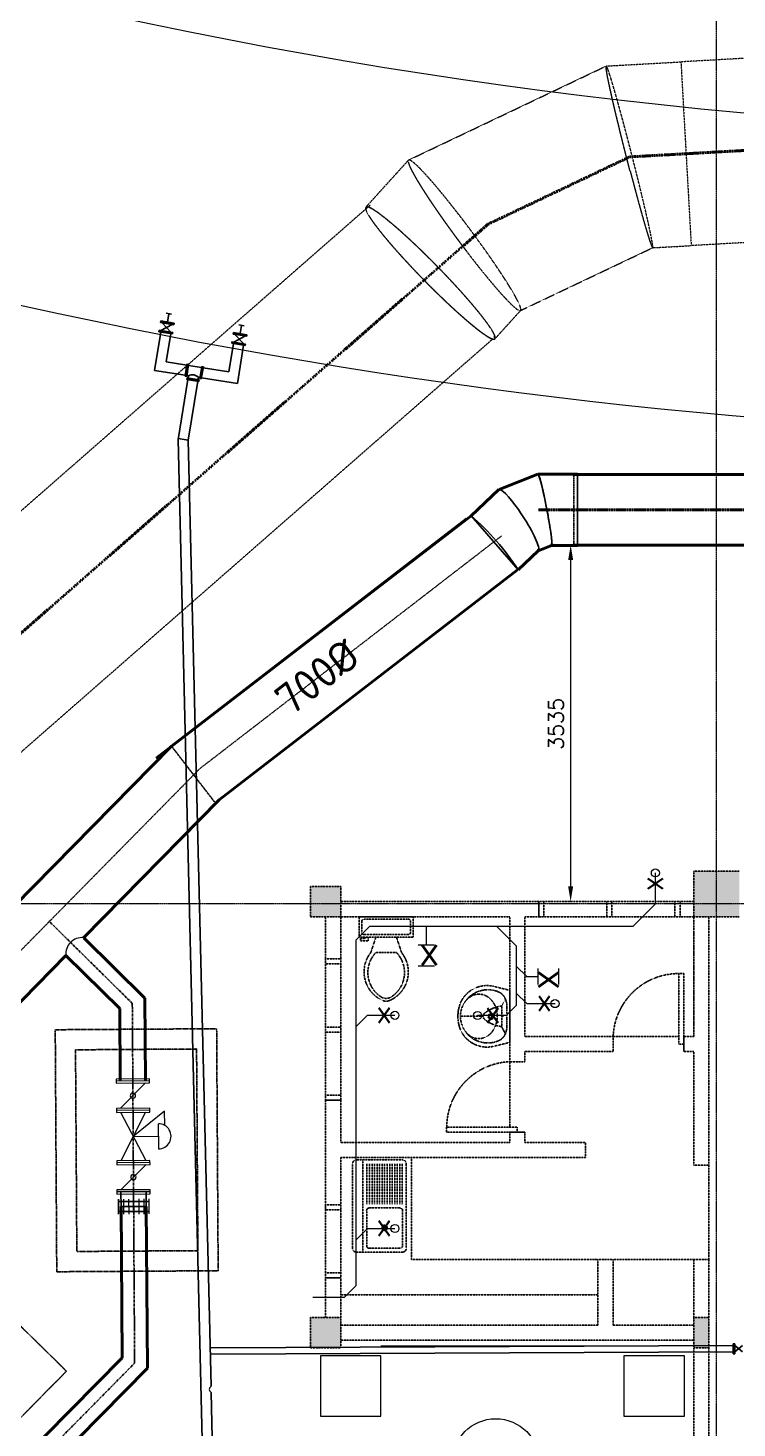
# Model space of a CAD drawing. Header units: inches. Extents: x 0 to 235202, y 0 to 184293.
# Drawn here: x 139176 to 146204, y 128245 to 142128 of the extents above; entities that cross this region are included whole.
import ezdxf
from ezdxf.enums import TextEntityAlignment as Align

# ---------------------------------------------------------------- set-up
doc = ezdxf.new("R2010")
doc.units = ezdxf.units.IN
doc.header["$MEASUREMENT"] = 0
for name, pattern in [('CENTER', [2, 1.25, -0.25, 0.25, -0.25]), ('HIDDEN', [0.375, 0.25, -0.125]), ('PHANTOM2', [1.25, 0.625, -0.125, 0.125, -0.125, 0.125, -0.125])]:
    doc.linetypes.add(name, pattern=pattern)
for name, color, linetype, lineweight in [('.5', 8, 'Continuous', 0), ('DIM', 251, 'Continuous', 0), ('MECHANICAL', 8, 'Continuous', 0), ('PLC WIRE', 7, 'Continuous', 0)]:
    doc.layers.add(name, color=color, linetype=linetype, lineweight=lineweight)
for name, color, linetype in [('1', 1, 'CENTER'), ('2', 2, 'HIDDEN'), ('GRID_TXT45', 4, 'Continuous'), ('M-X-BKGD', 8, 'Continuous'), ('pipes', 2, 'Continuous'), ('PV-13AEE3', 7, 'Continuous'), ('steel elbow 45deg', 3, 'Continuous'), ('text', 3, 'Continuous'), ('WINDOW ELEV', 3, 'Continuous')]:
    doc.layers.add(name, color=color, linetype=linetype)
doc.styles.add('ISO', font='isocpeur.ttf')
doc.styles.add('SIMPLEX', font='simplex.shx')
doc.styles.get("Standard").update_dxf_attribs({"font": 'arial.ttf'})
doc.linetypes.add('FENCE_LINE', pattern='A,0.5,-0.1,["X",Standard,S=0.1,R=0,X=-0.02,Y=-0.05],-0.1', length=0.7)

# ---------------------------------------------------------------- blocks, each defined once
blk = doc.blocks.new('FLOOR PLAN REV 2')
at = {"layer": 'DIM', "linetype": 'HIDDEN', "lineweight": 25, "ltscale": 10}
h = blk.add_hatch(color=8, dxfattribs=at)
h.paths.add_polyline_path([(67801, 233442), (67501, 233442), (67501, 233142), (67801, 233142)])
h.paths.add_polyline_path([(71751, 233592), (71301, 233592), (71301, 233142), (71751, 233142)])
h.paths.add_polyline_path([(67801, 229167), (67501, 229167), (67501, 228867), (67801, 228867)])
h.paths.add_polyline_path([(76252, 233592), (75802, 233592), (75802, 233142), (76252, 233142)])
h.paths.add_polyline_path([(80752, 233792), (80302, 233792), (80302, 233142), (80752, 233142)])
h.paths.add_polyline_path([(71451, 228867), (71451, 229167), (71301, 229167), (71301, 228867)])
at = {"layer": '.5', "color": 8, "linetype": 'CENTER', "ltscale": 10}
for p, q in [((71527, 216571), (71527, 247859)), ((118917, 233269), (54403, 233269))]:
    blk.add_line(p, q, dxfattribs=at)
at = {"layer": '.5', "color": 8, "linetype": 'CENTER', "ltscale": 5}
for q in [(69395, 236918), (58068, 226139)]:
    blk.add_line((66406, 234612), q, dxfattribs=at)
at = {"color": 8, "linetype": 'CENTER', "ltscale": 20}
for p, q in [((65735, 232282), (64906, 233101)), ((65758, 228715), (65735, 232282)), ((64483, 227423), (65758, 228715))]:
    blk.add_line(p, q, dxfattribs=at)
at = {"color": 8}
for p, q in [((65599, 230192), (65598, 230342)), ((65598, 230317), (65898, 230319)), ((65599, 230217), (65899, 230219))]:
    blk.add_line(p, q, dxfattribs=at)
at = {"layer": '1', "color": 8, "linetype": 'Continuous', "ltscale": 1000}
for p, q in [((70148, 236822), (70148, 237528)), ((69561, 236582), (69094, 237117))]:
    blk.add_line(p, q, dxfattribs=at)
at = {"layer": '1', "color": 8, "linetype": 'HIDDEN', "ltscale": 5}
for p, q in [((66571, 232031), (64971, 232021)), ((64971, 232021), (64986, 229621)), ((66586, 229631), (66571, 232031)), ((66372, 231830), (65172, 231822)), ((65172, 231822), (65172, 231822)), ((65172, 231822), (65185, 229822)), ((66385, 229830), (66372, 231830)), ((65082, 228635), (63372, 230318)), ((65185, 229822), (66385, 229830)), ((64986, 229621), (66586, 229631)), ((62599, 226112), (65082, 228635))]:
    blk.add_line(p, q, dxfattribs=at)
at = {"layer": '1', "color": 8, "linetype": 'Continuous', "ltscale": 1000}
for centre, major_axis, ratio, start_param, end_param in [((69824, 237177), (-68, 355), 0.056561, 5.000611, 6.293977), ((69824, 237177), (-68, 355), 0.057565, 5.005877, 6.186773), ((69563, 237074), (-195, 304), 0.160939, 4.958399, 6.314582), ((69824, 237177), (68, -355), 0.057565, 0.293488, 1.864239), ((69563, 237074), (195, -304), 0.160939, 0.24601, 1.816763), ((67391, 235161), (1834, 1834), 1, 6.077432, 6.352133)]:
    blk.add_ellipse(centre, major_axis=major_axis, ratio=ratio, start_param=start_param, end_param=end_param, dxfattribs=at)
blk.add_open_spline([(69894, 236846), (69894, 236860), (69892, 236878), (69886, 236931), (69881, 236966), (69868, 237046), (69861, 237090), (69848, 237161), (69843, 237185), (69833, 237234), (69829, 237258), (69824, 237282)], degree=3, knots=[23.740083, 23.740083, 23.740083, 23.740083, 136.07311, 136.07311, 273.475645, 273.475645, 413.631939, 413.631939, 488.744097, 488.744097, 563.954246, 563.954246, 563.954246, 563.954246], dxfattribs=at)
at = {"layer": '2', "color": 8}
for p, q in [((70112, 237528), (70112, 236828)), ((66122, 234835), (66549, 234281))]:
    blk.add_line(p, q, dxfattribs=at)
at = {"layer": 'DIM', "color": 8, "linetype": 'PHANTOM2', "lineweight": 50, "ltscale": 20}
for p, q in [((96281, 242106), (70665, 240677)), ((69260, 240009), (70665, 240677)), ((69260, 240009), (56663, 228972)), ((69762, 237178), (88144, 237178))]:
    blk.add_line(p, q, dxfattribs=at)
at = {"layer": 'DIM', "color": 8, "linetype": 'HIDDEN', "ltscale": 10}
for p, q in [((77662, 241981), (71173, 241619)), ((68474, 240646), (70432, 241578)), ((68474, 240646), (70432, 241578)), ((70433, 241578), (71173, 241619)), ((70433, 241578), (71173, 241619)), ((70433, 241578), (70433, 241578)), ((70433, 241578), (70433, 241578)), ((71173, 241619), (71224, 240708)), ((71173, 241619), (71224, 240708)), ((70655, 240818), (70655, 240819)), ((70655, 240819), (70655, 240819)), ((68050, 240178), (68472, 240644)), ((68050, 240178), (68472, 240644)), ((71224, 240708), (71224, 240708)), ((71224, 240708), (71275, 239797)), ((71224, 240708), (71224, 240708)), ((71224, 240708), (71275, 239797)), ((70671, 240534), (70671, 240534)), ((70671, 240534), (70671, 240534)), ((68097, 240202), (56062, 229658)), ((68048, 240165), (68048, 240166)), ((68048, 240165), (68048, 240165)), ((77764, 240159), (71275, 239797)), ((69020, 240041), (69020, 240042)), ((69020, 240041), (69020, 240042)), ((69583, 239153), (70893, 239776)), ((69583, 239153), (70893, 239776)), ((70892, 239776), (70893, 239776)), ((70893, 239776), (71275, 239797)), ((70893, 239776), (71275, 239797)), ((70893, 239776), (70893, 239776)), ((68682, 239667), (68682, 239667)), ((69036, 239757), (69036, 239757)), ((69036, 239757), (69036, 239757)), ((68698, 239383), (68698, 239383)), ((68698, 239383), (68698, 239383)), ((69330, 238873), (69584, 239154)), ((69330, 238873), (69584, 239154)), ((69582, 239152), (69583, 239153)), ((69582, 239152), (69583, 239153)), ((69308, 238871), (57248, 228304)), ((69327, 238871), (69325, 238912)), ((69327, 238871), (69325, 238912)), ((69329, 238873), (69330, 238873)), ((69329, 238873), (69329, 238873))]:
    blk.add_line(p, q, dxfattribs=at)
at = {"layer": 'DIM', "color": 8, "lineweight": 50}
for p, q in [((69370, 237379), (69756, 237532)), ((69757, 237532), (70148, 237532)), ((70112, 237528), (88144, 237528)), ((70112, 237528), (76144, 237528)), ((69094, 237117), (69367, 237377)), ((65972, 234715), (69094, 237117)), ((69046, 237086), (66124, 234832)), ((69759, 236771), (69561, 236582)), ((69758, 236770), (69891, 236823)), ((69764, 236787), (69764, 236787)), ((69764, 236787), (69764, 236787)), ((69891, 236822), (70148, 236822)), ((69894, 236839), (69894, 236839)), ((70112, 236828), (88144, 236828)), ((70112, 236828), (76144, 236828)), ((70148, 236822), (70148, 236839)), ((70148, 236839), (70148, 236839)), ((69553, 236581), (66596, 234300)), ((66124, 234832), (57875, 226449)), ((66596, 234300), (65252, 232934)), ((65253, 232934), (65860, 232335)), ((65077, 232756), (62248, 229881)), ((65077, 232756), (65611, 232230)), ((65860, 232335), (65865, 231513)), ((65611, 232230), (65615, 231512)), ((65623, 230267), (65633, 228766)), ((65873, 230268), (65884, 228664)), ((64523, 227642), (65633, 228766)), ((64702, 227467), (65884, 228664))]:
    blk.add_line(p, q, dxfattribs=at)
at = {"layer": 'DIM', "color": 8, "linetype": 'Continuous'}
for p, q in [((70082, 236828), (70050, 236828)), ((70080, 236678), (70080, 233442)), ((70920, 233455), (70920, 233576)), ((70920, 233269), (70920, 233455)), ((70082, 233292), (70050, 233292)), ((70699, 233049), (70920, 233269)), ((67954, 232913), (68089, 233049)), ((68089, 233049), (69345, 233049)), ((68649, 233049), (68649, 232862)), ((69345, 233049), (69541, 232852)), ((69345, 233049), (70699, 233049)), ((67954, 232164), (67954, 232913)), ((68568, 232862), (68729, 232862)), ((69541, 232852), (69541, 232262)), ((68568, 232656), (68729, 232656)), ((69645, 232548), (69541, 232652)), ((69756, 232628), (69756, 232468)), ((69961, 232628), (69961, 232468)), ((69645, 232548), (69635, 232548)), ((69635, 232548), (69756, 232548)), ((69645, 232280), (69541, 232384)), ((69645, 232280), (69805, 232280)), ((69805, 232280), (69925, 232280)), ((67954, 229486), (67954, 232164)), ((68065, 232164), (67954, 232053)), ((68065, 232164), (68217, 232164)), ((68217, 232164), (68338, 232164)), ((69277, 232162), (69157, 232162)), ((69441, 232162), (69277, 232162)), ((69441, 232162), (69541, 232262)), ((68065, 230050), (67954, 229939)), ((68065, 230050), (68217, 230050)), ((68217, 230050), (68338, 230050)), ((67523, 229369), (67837, 229369)), ((67837, 229369), (67954, 229486)), ((70608, 228884), (68200, 228884)), ((68200, 228788), (67600, 228788)), ((67600, 228788), (67600, 228188)), ((68200, 228188), (68200, 228788)), ((71208, 228788), (70608, 228788)), ((70608, 228788), (70608, 228188)), ((71208, 228188), (71208, 228788)), ((67600, 228188), (68200, 228188)), ((70608, 228188), (71208, 228188))]:
    blk.add_line(p, q, dxfattribs=at)
at = {"layer": 'DIM', "color": 8, "linetype": 'HIDDEN', "lineweight": 25, "ltscale": 10}
for p, q in [((71751, 233592), (71301, 233592)), ((71301, 233592), (71301, 233142)), ((71751, 233592), (71301, 233592)), ((71301, 233592), (71301, 233142)), ((67801, 233442), (67501, 233442)), ((67501, 233442), (67501, 233142)), ((67801, 233142), (67801, 233442)), ((67801, 233292), (69764, 233292)), ((69764, 233142), (69764, 233292)), ((71164, 233292), (69764, 233292)), ((69764, 233292), (69764, 233142)), ((69814, 233292), (69764, 233292)), ((69764, 233292), (69764, 233142)), ((69814, 233142), (69814, 233292)), ((70489, 233292), (70439, 233292)), ((70439, 233292), (70439, 233142)), ((70489, 233142), (70489, 233292)), ((71164, 233292), (71114, 233292)), ((71114, 233292), (71114, 233142)), ((71164, 233142), (71164, 233292)), ((71164, 233292), (71301, 233292)), ((71164, 233142), (71164, 233292)), ((71164, 233142), (71164, 233292)), ((67501, 233142), (67801, 233142)), ((67651, 232723), (67651, 233142)), ((67801, 232723), (67801, 233142)), ((67801, 233142), (69476, 233142)), ((68518, 233142), (67985, 233142)), ((67985, 233142), (67985, 232939)), ((68467, 233117), (68036, 233117)), ((68518, 232939), (68518, 233142)), ((69476, 233142), (69476, 231704)), ((69626, 233142), (69764, 233142)), ((69626, 233142), (69626, 231954)), ((69764, 233142), (71164, 233142)), ((69764, 233142), (69814, 233142)), ((70439, 233142), (70489, 233142)), ((71114, 233142), (71164, 233142)), ((71164, 233142), (71301, 233142)), ((71301, 231954), (71301, 233142)), ((71301, 233142), (71751, 233142)), ((71301, 233142), (71751, 233142)), ((71451, 230679), (71451, 233142)), ((68010, 233091), (68010, 232990)), ((68493, 232990), (68493, 233091)), ((71301, 232992), (71301, 231954)), ((67985, 232939), (68518, 232939)), ((67997, 232926), (68048, 232926)), ((67997, 232901), (67997, 232926)), ((68074, 232901), (67997, 232901)), ((68036, 232964), (68467, 232964)), ((68048, 232926), (68048, 232939)), ((68074, 232939), (68074, 232901)), ((68150, 232939), (68099, 232787)), ((68353, 232939), (68404, 232787)), ((67651, 232723), (67801, 232723)), ((67651, 231323), (67651, 232723)), ((67651, 232723), (67801, 232723)), ((67651, 232673), (67651, 232723)), ((67651, 232723), (67801, 232723)), ((67801, 232723), (67801, 231323)), ((67801, 232723), (67801, 232673)), ((68353, 232787), (68150, 232787)), ((67801, 232673), (67651, 232673)), ((71201, 232579), (71151, 232579)), ((71151, 232579), (71151, 231879)), ((71201, 231879), (71201, 232579)), ((69207, 232412), (69194, 232409)), ((69220, 232415), (69207, 232412)), ((69233, 232416), (69220, 232415)), ((69247, 232417), (69233, 232416)), ((69261, 232417), (69247, 232417)), ((69274, 232417), (69261, 232417)), ((69261, 232417), (69261, 232417)), ((69288, 232416), (69274, 232417)), ((69301, 232414), (69288, 232416)), ((69314, 232412), (69301, 232414)), ((69327, 232409), (69314, 232412)), ((69476, 232412), (69318, 232451)), ((69476, 232412), (69476, 231895)), ((68983, 232275), (68980, 232265)), ((68987, 232286), (68983, 232275)), ((69050, 232321), (69041, 232309)), ((69058, 232331), (69050, 232321)), ((69067, 232340), (69058, 232331)), ((69077, 232349), (69067, 232340)), ((69067, 232340), (69067, 232340)), ((69087, 232358), (69077, 232349)), ((69098, 232365), (69087, 232358)), ((69109, 232373), (69098, 232365)), ((69120, 232380), (69109, 232373)), ((69131, 232386), (69120, 232380)), ((69143, 232392), (69131, 232386)), ((69156, 232397), (69143, 232392)), ((69168, 232402), (69156, 232397)), ((69156, 232397), (69156, 232397)), ((69181, 232406), (69168, 232402)), ((69194, 232409), (69181, 232406)), ((69339, 232406), (69327, 232409)), ((69351, 232402), (69339, 232406)), ((69362, 232397), (69351, 232402)), ((69372, 232393), (69362, 232397)), ((69362, 232397), (69362, 232397)), ((69381, 232388), (69372, 232393)), ((69390, 232382), (69381, 232388)), ((69397, 232376), (69390, 232382)), ((69394, 232250), (69433, 232327)), ((69404, 232370), (69397, 232376)), ((69411, 232363), (69404, 232370)), ((69417, 232356), (69411, 232363)), ((69422, 232348), (69417, 232356)), ((69426, 232340), (69422, 232348)), ((69422, 232348), (69422, 232348)), ((69430, 232332), (69426, 232340)), ((69434, 232324), (69430, 232332)), ((69437, 232315), (69434, 232324)), ((69440, 232307), (69437, 232315)), ((69442, 232298), (69440, 232307)), ((69444, 232289), (69442, 232298)), ((69446, 232280), (69444, 232289)), ((69447, 232271), (69446, 232280)), ((69446, 232280), (69446, 232280)), ((68962, 232166), (68960, 232154)), ((68962, 232142), (68960, 232154)), ((68963, 232176), (68962, 232166)), ((68963, 232131), (68962, 232142)), ((68964, 232186), (68963, 232176)), ((68965, 232194), (68964, 232186)), ((68966, 232202), (68965, 232194)), ((68967, 232216), (68966, 232209)), ((68966, 232209), (68966, 232202)), ((68969, 232222), (68967, 232216)), ((68970, 232228), (68969, 232222)), ((68971, 232234), (68970, 232228)), ((68973, 232241), (68971, 232234)), ((68975, 232248), (68973, 232241)), ((68977, 232256), (68975, 232248)), ((68980, 232265), (68977, 232256)), ((69072, 232154), (68988, 232154)), ((69142, 232154), (69072, 232154)), ((69213, 232154), (69142, 232154)), ((69398, 232241), (69398, 232067)), ((69448, 232262), (69447, 232271)), ((69448, 232253), (69448, 232262)), ((69449, 232245), (69448, 232253)), ((69449, 232236), (69449, 232245)), ((69449, 232228), (69449, 232236)), ((69449, 232220), (69449, 232228)), ((69449, 232212), (69449, 232220)), ((69449, 232204), (69449, 232212)), ((69449, 232212), (69449, 232212)), ((69449, 232197), (69449, 232204)), ((69449, 232189), (69449, 232197)), ((69449, 232182), (69449, 232189)), ((69449, 232174), (69449, 232182)), ((69449, 232167), (69449, 232174)), ((69449, 232159), (69449, 232167)), ((69449, 232151), (69449, 232159)), ((69449, 232144), (69449, 232151)), ((69449, 232151), (69449, 232151)), ((69449, 232136), (69449, 232144)), ((69449, 232127), (69449, 232136)), ((69626, 232154), (69626, 232154)), ((67651, 231998), (67651, 232048)), ((67651, 232048), (67801, 232048)), ((67801, 231998), (67651, 231998)), ((67801, 232048), (67801, 231998)), ((68964, 232121), (68963, 232131)), ((68965, 232113), (68964, 232121)), ((68966, 232105), (68965, 232113)), ((68966, 232098), (68966, 232105)), ((68967, 232092), (68966, 232098)), ((68969, 232086), (68967, 232092)), ((68970, 232079), (68969, 232086)), ((68971, 232073), (68970, 232079)), ((68973, 232066), (68971, 232073)), ((68975, 232059), (68973, 232066)), ((68977, 232051), (68975, 232059)), ((68980, 232043), (68977, 232051)), ((68983, 232033), (68980, 232043)), ((68987, 232021), (68983, 232033)), ((69041, 231998), (69050, 231986)), ((69394, 232057), (69433, 231981)), ((69437, 231992), (69440, 232000)), ((69440, 232000), (69442, 232009)), ((69442, 232009), (69444, 232017)), ((69444, 232017), (69446, 232025)), ((69446, 232025), (69447, 232033)), ((69446, 232025), (69446, 232025)), ((69447, 232033), (69448, 232041)), ((69448, 232049), (69449, 232056)), ((69448, 232041), (69448, 232049)), ((69449, 232119), (69449, 232127)), ((69449, 232111), (69449, 232119)), ((69449, 232103), (69449, 232111)), ((69449, 232095), (69449, 232103)), ((69449, 232087), (69449, 232095)), ((69449, 232079), (69449, 232087)), ((69449, 232087), (69449, 232087)), ((69449, 232071), (69449, 232079)), ((69449, 232064), (69449, 232071)), ((69449, 232056), (69449, 232064)), ((69050, 231986), (69058, 231977)), ((69058, 231977), (69067, 231967)), ((69067, 231967), (69067, 231967)), ((69067, 231967), (69077, 231958)), ((69077, 231958), (69087, 231950)), ((69087, 231950), (69098, 231942)), ((69098, 231942), (69109, 231934)), ((69109, 231934), (69120, 231927)), ((69120, 231927), (69131, 231921)), ((69131, 231921), (69143, 231915)), ((69143, 231915), (69156, 231910)), ((69156, 231910), (69156, 231910)), ((69156, 231910), (69168, 231905)), ((69168, 231905), (69181, 231901)), ((69181, 231901), (69194, 231898)), ((69194, 231898), (69207, 231895)), ((69207, 231895), (69220, 231893)), ((69220, 231893), (69233, 231891)), ((69233, 231891), (69247, 231890)), ((69247, 231890), (69261, 231890)), ((69261, 231890), (69274, 231891)), ((69261, 231890), (69261, 231890)), ((69274, 231891), (69288, 231892)), ((69288, 231892), (69301, 231893)), ((69301, 231893), (69314, 231896)), ((69314, 231896), (69327, 231898)), ((69476, 231895), (69318, 231857)), ((69327, 231898), (69339, 231902)), ((69339, 231902), (69351, 231906)), ((69351, 231906), (69362, 231910)), ((69362, 231910), (69372, 231915)), ((69362, 231910), (69362, 231910)), ((69372, 231915), (69381, 231920)), ((69381, 231920), (69390, 231925)), ((69390, 231925), (69397, 231931)), ((69397, 231931), (69404, 231938)), ((69404, 231938), (69411, 231945)), ((69411, 231945), (69417, 231952)), ((69417, 231952), (69422, 231959)), ((69422, 231959), (69426, 231967)), ((69422, 231959), (69422, 231959)), ((69426, 231967), (69430, 231975)), ((69430, 231975), (69434, 231983)), ((69434, 231983), (69437, 231992)), ((70501, 231954), (69626, 231954)), ((70501, 231804), (70501, 231954)), ((70501, 231804), (70501, 231954)), ((70501, 231954), (71151, 231954)), ((71151, 231879), (71201, 231879)), ((71201, 231804), (71201, 231954)), ((71201, 231954), (71201, 231804)), ((71301, 231954), (71201, 231954)), ((70501, 231804), (69626, 231804)), ((69626, 231804), (69626, 231704)), ((71301, 231804), (71201, 231804)), ((71301, 230679), (71301, 231804)), ((71301, 230979), (71301, 231804)), ((69476, 231704), (69626, 231704)), ((69476, 231704), (69476, 231054)), ((69476, 231704), (69476, 231704)), ((69476, 231704), (69626, 231704)), ((69626, 231704), (69626, 231704)), ((67651, 231323), (67651, 231373)), ((67651, 231373), (67801, 231373)), ((67651, 230979), (67651, 231323)), ((67651, 231323), (67801, 231323)), ((67801, 231323), (67651, 231323)), ((67801, 231323), (67651, 231323)), ((67801, 231373), (67801, 231323)), ((67801, 231323), (67801, 230904)), ((68851, 231004), (68851, 231054)), ((68851, 231054), (69551, 231054)), ((69551, 231054), (69551, 231004)), ((67651, 230285), (67651, 230979)), ((67801, 230904), (69476, 230904)), ((69551, 231004), (68851, 231004)), ((69476, 231004), (69626, 231004)), ((69626, 231004), (69476, 231004)), ((69476, 231004), (69476, 230904)), ((69626, 231004), (69626, 230904)), ((69626, 230904), (70226, 230904)), ((70226, 230904), (70227, 230754)), ((70227, 230754), (67801, 230754)), ((67801, 230754), (67801, 230285)), ((68501, 229742), (68501, 230754)), ((67918, 229854), (67918, 230692)), ((67956, 230730), (68413, 230730)), ((68020, 229816), (68020, 230730)), ((68061, 230292), (68061, 230692)), ((68086, 230292), (68086, 230692)), ((68111, 230292), (68111, 230692)), ((68136, 230292), (68136, 230692)), ((68161, 230292), (68161, 230692)), ((68186, 230292), (68186, 230692)), ((68211, 230292), (68211, 230692)), ((68236, 230292), (68236, 230692)), ((68261, 230292), (68261, 230692)), ((68286, 230292), (68286, 230692)), ((68311, 230292), (68311, 230692)), ((68336, 230292), (68336, 230692)), ((68361, 230292), (68361, 230692)), ((68386, 230292), (68386, 230692)), ((68411, 230292), (68411, 230692)), ((68451, 230692), (68451, 229854)), ((71451, 230679), (71301, 230679)), ((71451, 229742), (71451, 230679)), ((67651, 230285), (67801, 230285)), ((67651, 230285), (67801, 230285)), ((67651, 229561), (67651, 230285)), ((67651, 230285), (67801, 230285)), ((67651, 230235), (67651, 230285)), ((67651, 230285), (67801, 230285)), ((67801, 230235), (67651, 230235)), ((67801, 230285), (67801, 229561)), ((67801, 230285), (67801, 230235)), ((68058, 229879), (68058, 230228)), ((68388, 230254), (68083, 230254)), ((68413, 230228), (68413, 229879)), ((68413, 229816), (67956, 229816)), ((68388, 229854), (68083, 229854)), ((70351, 229742), (68501, 229742)), ((70351, 229742), (70351, 229092)), ((70351, 229742), (70501, 229742)), ((70501, 229742), (70501, 229092)), ((71301, 229742), (70501, 229742)), ((71301, 229167), (71301, 229742)), ((71301, 229742), (71451, 229742)), ((71301, 229167), (71301, 229742)), ((71451, 229167), (71451, 229742)), ((71451, 229167), (71451, 229742)), ((67651, 229561), (67651, 229610)), ((67651, 229610), (67801, 229610)), ((67651, 229167), (67651, 229561)), ((67651, 229561), (67801, 229561)), ((67651, 229561), (67801, 229561)), ((67801, 229561), (67651, 229561)), ((67801, 229561), (67651, 229561)), ((67801, 229610), (67801, 229561)), ((67801, 229167), (67801, 229561)), ((67801, 229392), (70351, 229392)), ((67801, 229167), (67501, 229167)), ((67501, 229167), (67501, 228867)), ((67801, 228867), (67801, 229167)), ((67801, 229092), (70351, 229092)), ((70501, 229092), (71301, 229092)), ((71451, 229167), (71301, 229167)), ((71301, 229167), (71301, 228867)), ((71451, 228867), (71451, 229167)), ((67801, 228942), (71301, 228942)), ((67501, 228867), (67801, 228867)), ((71301, 227342), (71301, 228867)), ((71301, 228867), (71451, 228867)), ((71451, 227342), (71451, 228867))]:
    blk.add_line(p, q, dxfattribs=at)
at = {"layer": 'DIM', "color": 8, "ltscale": 2000}
for p, q in [((65617, 231242), (65865, 231493)), ((65622, 230432), (65871, 230683))]:
    blk.add_line(p, q, dxfattribs=at)
at = {"layer": 'DIM', "color": 8, "linetype": 'Continuous'}
for centre, radius in [((70920, 233576), 40.1), ((69925, 232280), 40.1), ((68338, 232164), 40.1), ((69157, 232162), 40.1), ((68338, 230050), 40.1), ((69338, 227729), 434)]:
    blk.add_circle(centre, radius, dxfattribs=at)
at = {"layer": 'DIM', "color": 8, "linetype": 'HIDDEN', "lineweight": 25, "ltscale": 10}
for centre, radius in [((69291, 232154), 28.5), ((69291, 232154), 19.9), ((68236, 230057), 25.4), ((68236, 230057), 12.7)]:
    blk.add_circle(centre, radius, dxfattribs=at)
at = {"layer": 'DIM', "color": 8, "linetype": 'Continuous'}
for centre, radius, start, end in [((76434, 292014), 51111, 236.5614, 351.1141), ((66534, 228455), 35.9, 120.0491, 242.7019)]:
    blk.add_arc(centre, radius, start, end, dxfattribs=at)
at = {"layer": 'DIM', "color": 8, "linetype": 'FENCE_LINE', "ltscale": 25}
blk.add_arc((76434, 292014), 54111, 255.1469, 351.1141, dxfattribs=at)
at = {"layer": 'DIM', "color": 8, "linetype": 'HIDDEN', "lineweight": 25, "ltscale": 10}
for centre, radius, start, end in [((68032, 233095), 22.5, 81.8699, 188.1301), ((68470, 233095), 22.5, 351.8699, 98.1301), ((68032, 232987), 22.5, 171.8699, 278.1301), ((68470, 232987), 22.5, 261.8699, 8.1301), ((68341, 232594), 309, 141.4691, 247.9714), ((68358, 232588), 288, 136.3677, 238.9468), ((68162, 232594), 309, 292.0284, 38.5307), ((68145, 232588), 288, 301.053, 43.6321), ((71151, 231928), 650, 90, 177.7534), ((69251, 232171), 288, 76.4993, 156.3994), ((68251, 232434), 102, 245.7318, 294.2682), ((68251, 232406), 102, 254.8605, 285.1395), ((69213, 232168), 222, 140.3864, 161.0766), ((69187, 232189), 189, 116.586, 140.3864), ((69170, 232222), 152, 90.0001, 116.5859), ((69170, 232222), 152, 63.4141, 90), ((69154, 232189), 189, 39.6136, 63.414), ((69128, 232168), 222, 18.9234, 39.6136), ((69253, 232154), 265, 161.0766, 180), ((69253, 232154), 265, 180, 198.9234), ((69251, 232154), 38.1, 129.2954, 230.7046), ((69434, 231930), 328, 98.8143, 129.2954), ((69087, 232154), 265, 360, 18.9234), ((69087, 232154), 265, 341.0766, 0), ((69386, 232241), 12.7, 360, 97.5591), ((69251, 232137), 288, 203.6006, 283.5007), ((69213, 232140), 222, 198.9234, 219.6136), ((69187, 232118), 189, 219.6136, 243.414), ((69434, 232378), 328, 230.7046, 261.1857), ((69154, 232118), 189, 296.586, 320.3864), ((69128, 232140), 222, 320.3864, 341.0766), ((69386, 232067), 12.7, 262.4409, 0), ((69170, 232085), 152, 243.4141, 269.9999), ((69170, 232085), 152, 270, 296.5859), ((69502, 231054), 650, 92.2466, 180), ((67956, 230692), 38.1, 90, 180), ((68413, 230692), 38.1, 0, 90), ((68083, 230228), 25.4, 90, 180), ((68388, 230228), 25.4, 0, 90), ((67956, 229854), 38.1, 180, 270), ((68083, 229879), 25.4, 180, 270), ((68388, 229879), 25.4, 270, 0), ((68413, 229854), 38.1, 270, 0)]:
    blk.add_arc(centre, radius, start, end, dxfattribs=at)
at = {"layer": 'DIM', "color": 8, "ltscale": 2000}
blk.add_arc((65237, 232774), 161, 84.3006, 186.4386, dxfattribs=at)
at = {"layer": 'DIM', "color": 8, "linetype": 'HIDDEN', "ltscale": 10}
for centre, major_axis, ratio, start_param, end_param in [((70663, 240677), (-230, 901), 0.029946, 4.863355, 6.434151), ((70663, 240677), (-230, 901), 0.029948, 0.005883, 0.150977), ((70662, 240677), (-230, 901), 0.029948, 0.005883, 0.150977), ((70663, 240677), (-230, 901), 0.029948, 4.863366, 6.289069), ((70663, 240677), (-230, 901), 0.029948, 4.863366, 6.289069), ((70663, 240676), (230, -901), 0.029948, 0.151196, 1.721773), ((70663, 240676), (230, -901), 0.02995, 0.151209, 1.721786), ((70663, 240676), (230, -901), 0.02995, 0.151209, 1.721786), ((69028, 239899), (-555, 746), 0.085161, 0.12846, 1.699037), ((69028, 239899), (-555, 746), 0.085164, 0.163439, 1.699043), ((69028, 239899), (-555, 746), 0.085164, 4.840635, 6.335144), ((69028, 239899), (-555, 746), 0.085164, 4.840635, 6.335144), ((69028, 239899), (-555, 746), 0.085161, 4.840629, 6.300053), ((69028, 239899), (-555, 746), 0.085161, 4.840629, 6.300053), ((70663, 240676), (230, -901), 0.02995, 4.863379, 6.28772), ((70663, 240676), (230, -901), 0.029948, 4.863366, 6.289069), ((70663, 240676), (230, -901), 0.02995, 4.863379, 6.28772), ((70663, 240677), (230, -901), 0.029948, 4.863366, 6.289069), ((68690, 239525), (-639, 653), 0.10343, 4.849247, 6.308275), ((68690, 239525), (-639, 653), 0.10343, 4.849247, 6.308275), ((68699, 239516), (-648, 661), 0.10213, 4.854987, 6.265499), ((68699, 239516), (-648, 661), 0.10213, 4.854987, 6.265499), ((68699, 239517), (-648, 661), 0.10213, 6.265499, 6.399248), ((68699, 239516), (-648, 661), 0.10213, 6.265499, 6.399248), ((68690, 239525), (-639, 653), 0.10343, 0.02509, 0.117601), ((68690, 239525), (-639, 653), 0.10343, 0.02509, 0.117601), ((68690, 239525), (-639, 653), 0.10343, 0.11782, 1.688397), ((68690, 239525), (-639, 653), 0.10343, 0.11782, 1.688397), ((68699, 239516), (-648, 661), 0.10213, 0.116062, 1.660324), ((68699, 239516), (-648, 661), 0.10213, 0.116062, 1.660324), ((69028, 239899), (555, -746), 0.085167, 1.162469, 1.699046), ((69028, 239899), (555, -746), 0.085164, 1.162466, 1.69903), ((69028, 239899), (555, -746), 0.085167, 1.162469, 1.699046), ((69028, 239899), (555, -746), 0.085164, 1.162466, 1.69903), ((70663, 240676), (230, -901), 0.02995, 0.004535, 0.15099), ((70663, 240676), (230, -901), 0.029948, 0.005883, 0.150977), ((68690, 239525), (-639, 653), 0.10343, 4.83641, 4.849247), ((68690, 239525), (-639, 653), 0.10343, 4.83641, 4.849247), ((68682, 239533), (648, -661), 0.10213, 0.261573, 1.686859), ((68682, 239533), (648, -661), 0.10213, 0.261573, 1.686859), ((68690, 239525), (-639, 653), 0.10343, 4.82999, 4.83641), ((68690, 239525), (639, -653), 0.103433, 0.278024, 1.6884), ((68690, 239525), (639, -653), 0.103433, 0.278024, 1.6884), ((69028, 239899), (555, -746), 0.085167, 4.840639, 5.377216), ((69028, 239899), (555, -746), 0.085164, 4.840648, 5.377212), ((69028, 239899), (555, -746), 0.085167, 4.840639, 5.377216), ((69028, 239899), (555, -746), 0.085164, 4.840648, 5.377212), ((69028, 239899), (555, -746), 0.085164, 0.128466, 1.162466), ((69028, 239899), (555, -746), 0.085167, 0.128469, 1.162469), ((69028, 239899), (555, -746), 0.085164, 0.128466, 1.162466), ((69028, 239899), (555, -746), 0.085167, 0.128469, 1.162469), ((68682, 239533), (648, -661), 0.10213, 4.828451, 6.253737), ((68681, 239534), (648, -661), 0.10213, 4.828451, 6.253737), ((68690, 239525), (639, -653), 0.103433, 4.829992, 6.292386), ((68690, 239525), (639, -653), 0.103433, 4.829992, 6.292386), ((69028, 239899), (555, -746), 0.085164, 5.377212, 6.295069), ((69028, 239899), (555, -746), 0.085167, 5.377216, 6.300022), ((69028, 239899), (555, -746), 0.085164, 5.377212, 6.295069), ((69028, 239899), (555, -746), 0.085167, 5.377216, 6.300022), ((69028, 239899), (555, -746), 0.085164, 0.011884, 0.128246), ((69028, 239899), (555, -746), 0.085167, 0.016836, 0.12825), ((68690, 239525), (639, -653), 0.103433, 0.261788, 0.278024), ((68690, 239525), (639, -653), 0.103433, 0.261788, 0.278024), ((68733, 239569), (596, -697), 0.094923, 0.124123, 0.269415), ((68690, 239525), (639, -653), 0.103433, 0.117822, 0.261788), ((68733, 239569), (596, -697), 0.094923, 0.124123, 0.269415), ((68690, 239525), (639, -653), 0.103433, 0.117822, 0.261788), ((68733, 239569), (596, -697), 0.094923, 6.261579, 6.27334), ((68733, 239569), (596, -697), 0.094923, 6.261579, 6.27334), ((68733, 239569), (596, -697), 0.094923, 6.27334, 6.40709), ((68733, 239569), (596, -697), 0.094923, 6.27334, 6.40709), ((68690, 239525), (639, -653), 0.103433, 0.009201, 0.117603), ((68690, 239525), (639, -653), 0.103433, 0.009201, 0.117603)]:
    blk.add_ellipse(centre, major_axis=major_axis, ratio=ratio, start_param=start_param, end_param=end_param, dxfattribs=at)
at = {"layer": 'DIM', "color": 8}
blk.add_ellipse((69563, 237074), major_axis=(-195, 304), ratio=0.160933, start_param=4.958388, end_param=4.958431, dxfattribs=at)
at = {"layer": 'DIM', "color": 8, "lineweight": 50}
for centre, major_axis, ratio, start_param, end_param in [((69563, 237074), (195, -304), 0.160939, 0.031397, 0.24601), ((69824, 237177), (68, -355), 0.057565, 6.268034, 6.576674)]:
    blk.add_ellipse(centre, major_axis=major_axis, ratio=ratio, start_param=start_param, end_param=end_param, dxfattribs=at)
at = {"layer": 'DIM', "color": 8, "linetype": 'HIDDEN', "ltscale": 10}
for points, knots in [([(70669, 240535), (70668, 240542), (70666, 240549), (70662, 240563), (70660, 240570), (70655, 240591), (70651, 240605), (70644, 240634), (70640, 240649), (70632, 240678), (70629, 240693), (70621, 240723), (70618, 240737), (70610, 240767), (70606, 240782), (70599, 240811), (70595, 240826), (70588, 240856), (70584, 240870), (70577, 240900), (70573, 240914), (70566, 240943), (70563, 240957), (70556, 240986), (70553, 241000), (70546, 241027), (70543, 241041), (70536, 241068), (70533, 241081), (70527, 241107), (70524, 241120), (70518, 241145), (70515, 241158), (70509, 241182), (70506, 241194), (70501, 241217), (70499, 241228), (70493, 241250), (70491, 241261), (70486, 241283), (70484, 241294), (70479, 241315), (70477, 241325), (70472, 241345), (70470, 241355), (70466, 241375), (70464, 241384), (70460, 241402), (70458, 241411), (70455, 241428), (70453, 241436), (70450, 241452), (70448, 241459), (70445, 241474), (70444, 241481), (70442, 241494), (70441, 241500), (70438, 241512), (70438, 241517), (70436, 241528), (70435, 241532), (70434, 241541), (70433, 241545), (70432, 241553), (70432, 241556), (70431, 241562), (70431, 241564), (70431, 241567)], [0, 0, 0, 0, 21.80844, 21.80844, 43.61688, 43.61688, 87.233761, 87.233761, 130.850641, 130.850641, 174.467521, 174.467521, 218.084402, 218.084402, 261.701282, 261.701282, 305.318162, 305.318162, 348.935043, 348.935043, 392.551923, 392.551923, 436.168803, 436.168803, 479.785684, 479.785684, 523.402564, 523.402564, 567.019444, 567.019444, 610.636325, 610.636325, 654.253205, 654.253205, 697.870085, 697.870085, 740.995976, 740.995976, 784.121867, 784.121867, 827.247758, 827.247758, 870.373649, 870.373649, 913.49954, 913.49954, 956.625431, 956.625431, 999.751322, 999.751322, 1042.877213, 1042.877213, 1086.003104, 1086.003104, 1129.128995, 1129.128995, 1172.254886, 1172.254886, 1215.380777, 1215.380777, 1258.506668, 1258.506668, 1301.632558, 1301.632558, 1344.758449, 1344.758449, 1387.684469, 1387.684469, 1387.684469, 1387.684469]), ([(70670, 240534), (70668, 240541), (70666, 240548), (70662, 240563), (70660, 240570), (70655, 240591), (70651, 240606), (70644, 240635), (70640, 240649), (70632, 240679), (70629, 240694), (70621, 240723), (70617, 240738), (70610, 240768), (70606, 240783), (70599, 240813), (70595, 240827), (70588, 240857), (70584, 240872), (70577, 240901), (70573, 240916), (70566, 240945), (70563, 240959), (70556, 240988), (70552, 241002), (70546, 241029), (70542, 241043), (70536, 241070), (70533, 241084), (70526, 241110), (70523, 241123), (70517, 241148), (70514, 241160), (70509, 241184), (70506, 241196), (70501, 241219), (70498, 241230), (70493, 241253), (70491, 241263), (70486, 241285), (70483, 241296), (70479, 241317), (70476, 241327), (70472, 241347), (70470, 241357), (70466, 241376), (70464, 241385), (70460, 241403), (70458, 241412), (70455, 241429), (70453, 241437), (70450, 241452), (70448, 241460), (70445, 241474), (70444, 241481), (70442, 241494), (70441, 241500), (70439, 241512), (70438, 241517), (70436, 241528), (70435, 241532), (70434, 241541), (70433, 241545), (70432, 241552), (70432, 241556), (70431, 241562), (70431, 241564), (70431, 241566)], [0, 0, 0, 0, 21.918488, 21.918488, 43.836977, 43.836977, 87.673954, 87.673954, 131.510931, 131.510931, 175.347907, 175.347907, 219.184884, 219.184884, 263.021861, 263.021861, 306.858838, 306.858838, 350.695815, 350.695815, 394.532792, 394.532792, 438.369768, 438.369768, 482.206745, 482.206745, 526.043722, 526.043722, 569.880699, 569.880699, 613.717676, 613.717676, 657.554653, 657.554653, 701.391629, 701.391629, 744.297255, 744.297255, 787.20288, 787.20288, 830.108505, 830.108505, 873.014131, 873.014131, 915.919756, 915.919756, 958.825382, 958.825382, 1001.731007, 1001.731007, 1044.636632, 1044.636632, 1087.542258, 1087.542258, 1130.447883, 1130.447883, 1173.353508, 1173.353508, 1216.259134, 1216.259134, 1259.164759, 1259.164759, 1302.070385, 1302.070385, 1344.97601, 1344.97601, 1387.681764, 1387.681764, 1387.681764, 1387.681764])]:
    blk.add_open_spline(points, degree=3, knots=knots, dxfattribs=at)
at = {"layer": 'DIM', "color": 8}
blk.add_open_spline([(69563, 237179), (69563, 237179), (69563, 237179), (69563, 237179)], degree=3, dxfattribs=at)
at = {"layer": 'DIM', "color": 8, "linetype": 'HIDDEN', "lineweight": 25, "ltscale": 10}
blk.add_point((69407, 232154), dxfattribs=at)
at = {"layer": 'DIM', "color": 8, "linetype": 'Continuous'}
for points in [[(70055, 236678), (70105, 236678), (70080, 236828)], [(70055, 233442), (70105, 233442), (70080, 233292)]]:
    blk.add_solid(points, dxfattribs=at)
at = {"layer": 'MECHANICAL', "color": 8, "linetype": 'Continuous', "ltscale": 8}
for p, q in [((65905, 231534), (65575, 231531)), ((65575, 231531), (65575, 231491)), ((65575, 231491), (65905, 231494)), ((65905, 231494), (65905, 231534)), ((65907, 231244), (65577, 231241)), ((65577, 231241), (65577, 231201)), ((65577, 231201), (65907, 231204)), ((65617, 231202), (65870, 230723)), ((65867, 231203), (65620, 230722)), ((66055, 231215), (65744, 230963)), ((65907, 231204), (65907, 231244)), ((66056, 231073), (66055, 231215)), ((65994, 230964), (65993, 231089)), ((65744, 230963), (65994, 230964)), ((65994, 230964), (65995, 230839)), ((65910, 230724), (65580, 230722)), ((65580, 230722), (65581, 230682)), ((65581, 230682), (65911, 230684)), ((65911, 230684), (65910, 230724)), ((65912, 230434), (65582, 230432)), ((65582, 230432), (65582, 230392)), ((65582, 230392), (65912, 230394)), ((65912, 230394), (65912, 230434))]:
    blk.add_line(p, q, dxfattribs=at)
at = {"layer": 'MECHANICAL', "color": 8, "linetype": 'Continuous'}
for p, q in [((65905, 231514), (65575, 231511)), ((65907, 231224), (65577, 231221)), ((65910, 230704), (65580, 230702)), ((65912, 230414), (65582, 230412))]:
    blk.add_line(p, q, dxfattribs=at)
for centre, radius, start, end in [((65741, 231368), 26.3, 142.7228, 322.7228), ((65741, 231368), 26.3, 322.7228, 142.7228), ((65746, 230558), 26.2, 142.7228, 322.7228), ((65746, 230558), 26.2, 322.7228, 142.7228)]:
    blk.add_arc(centre, radius, start, end, dxfattribs=at)
at = {"layer": 'MECHANICAL', "color": 8, "linetype": 'Continuous', "ltscale": 8}
blk.add_arc((65994, 230964), 125, 270.3696, 90.3696, dxfattribs=at)
at = {"layer": 'pipes', "color": 8, "ltscale": 2000}
for p, q in [((65622, 230412), (65623, 230267)), ((65872, 230413), (65873, 230268)), ((65873, 230268), (65623, 230267))]:
    blk.add_line(p, q, dxfattribs=at)
at = {"layer": 'PLC WIRE', "color": 8, "ltscale": 2000}
for p, q in [((65648, 230342), (65649, 230192)), ((65698, 230342), (65699, 230192)), ((65748, 230343), (65749, 230193)), ((65798, 230343), (65799, 230193)), ((65848, 230343), (65849, 230193)), ((65898, 230344), (65899, 230194))]:
    blk.add_line(p, q, dxfattribs=at)
at = {"layer": 'PV-13AEE3', "color": 8}
for p, q in [((70655, 240818), (70655, 240819)), ((70655, 240819), (70655, 240819)), ((68682, 239667), (68682, 239667))]:
    blk.add_line(p, q, dxfattribs=at)
for centre, major_axis, ratio, start_param, end_param in [((70663, 240676), (230, -901), 0.02995, 0.004535, 0.15099), ((70663, 240676), (230, -901), 0.029948, 0.005883, 0.150977), ((68690, 239525), (-639, 653), 0.10343, 4.82999, 4.83641), ((69028, 239899), (555, -746), 0.085164, 0.011884, 0.128246), ((69028, 239899), (555, -746), 0.085167, 0.016836, 0.12825)]:
    blk.add_ellipse(centre, major_axis=major_axis, ratio=ratio, start_param=start_param, end_param=end_param, dxfattribs=at)
at = {"layer": 'steel elbow 45deg', "color": 8}
for p, q in [((66069, 239126), (66124, 239117)), ((66083, 239039), (66097, 239121)), ((65956, 238560), (66017, 238940)), ((65999, 238943), (66002, 238958)), ((66133, 238921), (65999, 238943)), ((66000, 238950), (66135, 238929)), ((66002, 238958), (66136, 238937)), ((66014, 239034), (66016, 239050)), ((66148, 239013), (66014, 239034)), ((66015, 239042), (66149, 239021)), ((66016, 239050), (66151, 239028)), ((66019, 238955), (66130, 239016)), ((66118, 238940), (66032, 239031)), ((66151, 239028), (66148, 239013)), ((66790, 239011), (66845, 239002)), ((66804, 238924), (66817, 239006)), ((66071, 238643), (66116, 238924)), ((66136, 238937), (66133, 238921)), ((66693, 238544), (66738, 238825)), ((66720, 238828), (66722, 238843)), ((66854, 238806), (66720, 238828)), ((66721, 238835), (66856, 238814)), ((66722, 238843), (66857, 238821)), ((66735, 238919), (66737, 238934)), ((66869, 238898), (66735, 238919)), ((66736, 238927), (66870, 238905)), ((66737, 238934), (66871, 238913)), ((66740, 238840), (66851, 238900)), ((66839, 238824), (66752, 238916)), ((66776, 238429), (66837, 238809)), ((66857, 238821), (66854, 238806)), ((66871, 238913), (66869, 238898)), ((65956, 238560), (66260, 238512)), ((66071, 238643), (66276, 238611)), ((66259, 238502), (66277, 238620)), ((66285, 238619), (66267, 238500)), ((66293, 238618), (66274, 238499)), ((66277, 238620), (66293, 238618)), ((66291, 238608), (66422, 238587)), ((66423, 238597), (66404, 238479)), ((66431, 238596), (66411, 238477)), ((66419, 238476), (66439, 238594)), ((66439, 238594), (66423, 238597)), ((66437, 238585), (66693, 238544)), ((66284, 238468), (66189, 237875)), ((66274, 238499), (66259, 238502)), ((66278, 238485), (66275, 238470)), ((66275, 238470), (66394, 238450)), ((66276, 238509), (66291, 238507)), ((66395, 238458), (66276, 238478)), ((66396, 238466), (66278, 238485)), ((66288, 238484), (66291, 238507)), ((66383, 238452), (66289, 237869)), ((66386, 238467), (66390, 238491)), ((66390, 238491), (66405, 238489)), ((66394, 238450), (66396, 238466)), ((66404, 238479), (66419, 238476)), ((66421, 238486), (66776, 238429)), ((66431, 227818), (66189, 237875)), ((66289, 237869), (66191, 237884)), ((66515, 228486), (66289, 237869)), ((66516, 228865), (71692, 228889)), ((66517, 228802), (71692, 228826)), ((71692, 228907), (71707, 228907)), ((71692, 228808), (71692, 228907)), ((71707, 228808), (71692, 228808)), ((71699, 228808), (71699, 228907)), ((71707, 228907), (71707, 228808)), ((71784, 228889), (71707, 228826)), ((71784, 228826), (71707, 228889)), ((66531, 227821), (66516, 228423))]:
    blk.add_line(p, q, dxfattribs=at)
blk.add_arc((66330, 238432), 84.3, 44.5391, 117.3049, dxfattribs=at)
at = {"color": 8}
for s, rotation, p in [('Y', 167.7691, (64970, 239131)), ('T', 168.2935, (65455, 239028)), ('R', 168.8179, (65940, 238930)), ('E', 169.3423, (66426, 238836)), ('P', 169.8667, (66914, 238747)), ('O', 170.3911, (67401, 238662)), ('R', 170.9155, (67890, 238581)), ('P', 171.4399, (68380, 238505))]:
    blk.add_text(s, height=0.425, rotation=rotation, dxfattribs=at).set_placement(p, align=Align.CENTER)
at = {"layer": 'DIM', "color": 8, "style": 'SIMPLEX'}
for s, height, rotation, p in [('3535', 150, 90, (70010, 234796)), ('x', 221, 90, (70993, 233389)), ('x', 300, 270, (69760, 232627))]:
    blk.add_text(s, height=height, rotation=rotation, dxfattribs=at).set_placement(p)
for height, p in [(300, (68570, 232660)), (221, (69738, 232207)), (221, (68151, 232091)), (221, (69228, 232088)), (221, (68151, 229977))]:
    blk.add_text('x', height=height, dxfattribs=at).set_placement(p)
at = {"layer": 'GRID_TXT45', "color": 8, "style": 'SIMPLEX'}
for p in [(53803, 233268), (53803, 227018), (53803, 220768)]:
    blk.add_attdef('GRD_TXT', text='', height=450, rotation=180, dxfattribs=at).set_placement(p, align=Align.MIDDLE_CENTER)
at = {"layer": 'text', "color": 8, "style": 'ISO'}
blk.add_text('700%%C', height=307.6, rotation=37.6562, dxfattribs=at).set_placement((67305, 235123))
blk = doc.blocks.new('PLAN REV 1')
at = {"layer": 'WINDOW ELEV', "color": 1}
blk.add_blockref('FLOOR PLAN REV 2', (115855, -22752), dxfattribs=at)

msp = doc.modelspace()

# ---------------------------------------------------------------- block references
at = {"layer": 'M-X-BKGD', "color": 8}
msp.add_blockref('PLAN REV 1', (-41380, -77074.9), dxfattribs=at)

doc.saveas('drawing.dxf')
